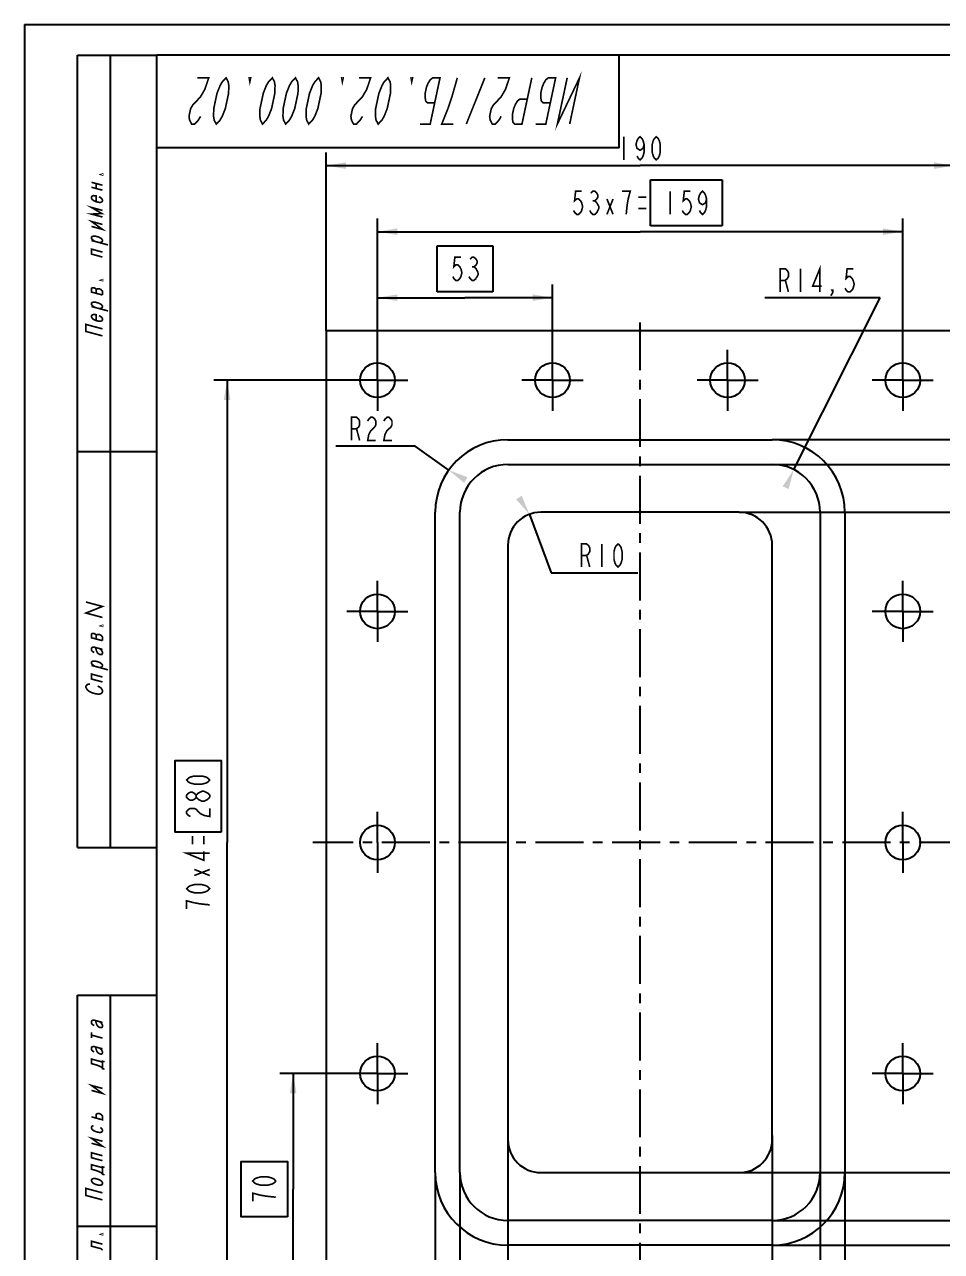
# Model space of a CAD drawing. Header units: millimetres. Extents: x 0 to 210, y 0 to 297.
# Drawn here: x 0 to 138.8, y 111.2 to 297 of the extents above; entities that cross this region are included whole.
import ezdxf

# ---------------------------------------------------------------- set-up
doc = ezdxf.new("R2010")
doc.units = ezdxf.units.MM
doc.header["$LTSCALE"] = 19.36
doc.linetypes.add('CENTER', pattern=[0.6, 0.375, -0.075, 0.075, -0.075])
doc.layers.get('0').update_dxf_attribs({"linetype": 'CONTINUOUS'})
for name, color, linetype in [('ALL_AXIS', 7, 'CONTINUOUS'), ('ALL_DIMENSIONS', 7, 'CONTINUOUS'), ('ALL_ROUND', 7, 'CONTINUOUS')]:
    doc.layers.add(name, color=color, linetype=linetype)
doc.styles.get("Standard").update_dxf_attribs({"font": 'txt', "width": 0.7})
doc.dimstyles.new('DIMSTYLE_2', dxfattribs={"dimtxt": 3.5, "dimasz": 3, "dimexe": 0.18, "dimexo": 0.0625, "dimgap": 0.09, "dimtad": 1, "dimlfac": 2, "dimdsep": 46, "dimtxsty": 'STANDARD', "dimblk": '_FILLED', "dimblk1": '_FILLED', "dimblk2": '_FILLED', "dimcen": 0.09, "dimadec": 0, "dimazin": 0, "dimtp": 0.5, "dimtm": 0.5, "dimtfac": 1, "dimtofl": 0, "dimtmove": 0, "dimatfit": 3, "dimldrblk": '_FILLED', "dimfxl": 1, "dimtolj": 1, "dimarcsym": 0})
doc.dimstyles.new('DIMSTYLE_4', dxfattribs={"dimtxt": 3.5, "dimasz": 3, "dimexe": 0.18, "dimexo": 0.0625, "dimgap": 0.09, "dimtad": 1, "dimlfac": 2, "dimdsep": 46, "dimtxsty": 'STANDARD', "dimblk": '_FILLED', "dimblk1": '_FILLED', "dimblk2": '_FILLED', "dimcen": 0.09, "dimadec": 0, "dimazin": 0, "dimtp": 0.3, "dimtm": 0.3, "dimtfac": 1, "dimtofl": 0, "dimtmove": 0, "dimatfit": 3, "dimldrblk": '_FILLED', "dimfxl": 1, "dimtolj": 1, "dimarcsym": 0})
doc.dimstyles.new('DIMSTYLE_5', dxfattribs={"dimtxt": 3.5, "dimasz": 3, "dimexe": 0.18, "dimexo": 0.0625, "dimgap": 0.09, "dimtad": 1, "dimlfac": 2, "dimdsep": 46, "dimtxsty": 'STANDARD', "dimblk": '_FILLED', "dimblk1": '_FILLED', "dimblk2": '_FILLED', "dimcen": 0.09, "dimadec": 0, "dimazin": 0, "dimtp": 0.2, "dimtm": 0.2, "dimtfac": 1, "dimtofl": 0, "dimtmove": 0, "dimatfit": 3, "dimldrblk": '_FILLED', "dimfxl": 1, "dimtolj": 1, "dimarcsym": 0})

# ---------------------------------------------------------------- blocks, each defined once
blk = doc.blocks.new('_FILLED')
at = {"color": 0, "linetype": 'BYBLOCK'}
blk.add_solid([(0, 0), (-1, 0.167), (-1, -0.167)], dxfattribs=at)
blk = doc.blocks.new('*D1')
at = {"layer": 'ALL_DIMENSIONS', "color": 2, "linetype": 'CONTINUOUS'}
for p, q in [((45.65, 250.63), (45.65, 277.63)), ((140.65, 250.63), (140.65, 277.63)), ((45.65, 275.63), (93.15, 275.63)), ((140.65, 275.63), (93.15, 275.63))]:
    blk.add_line(p, q, dxfattribs=at)
at = {"layer": 'ALL_DIMENSIONS', "color": 2, "linetype": 'CONTINUOUS', "xscale": 3, "yscale": 3, "zscale": 3, "rotation": 180}
blk.add_blockref('_FILLED', (45.65, 275.63), dxfattribs=at)
at = {"layer": 'ALL_DIMENSIONS', "color": 2, "linetype": 'CONTINUOUS', "xscale": 3, "yscale": 3, "zscale": 3}
blk.add_blockref('_FILLED', (140.65, 275.63), dxfattribs=at)
blk = doc.blocks.new('*D4')
at = {"layer": 'ALL_DIMENSIONS', "color": 2, "linetype": 'CONTINUOUS'}
for p, q in [((73.15, 128.42), (73.15, 83.63)), ((113.15, 128.76), (113.15, 83.63)), ((73.15, 85.63), (93.15, 85.63)), ((113.15, 85.63), (93.15, 85.63))]:
    blk.add_line(p, q, dxfattribs=at)
at = {"layer": 'ALL_DIMENSIONS', "color": 2, "linetype": 'CONTINUOUS', "xscale": 3, "yscale": 3, "zscale": 3, "rotation": 180}
blk.add_blockref('_FILLED', (73.15, 85.63), dxfattribs=at)
at = {"layer": 'ALL_DIMENSIONS', "color": 2, "linetype": 'CONTINUOUS', "xscale": 3, "yscale": 3, "zscale": 3}
blk.add_blockref('_FILLED', (113.15, 85.63), dxfattribs=at)
blk = doc.blocks.new('*D5')
at = {"layer": 'ALL_DIMENSIONS', "color": 2, "linetype": 'CONTINUOUS'}
for p, q in [((108.17, 223.13), (147.65, 223.13)), ((145.65, 223.13), (145.65, 173.13)), ((145.65, 123.13), (145.65, 173.13)), ((108.17, 123.13), (147.65, 123.13))]:
    blk.add_line(p, q, dxfattribs=at)
at = {"layer": 'ALL_DIMENSIONS', "color": 2, "linetype": 'CONTINUOUS', "xscale": 3, "yscale": 3, "zscale": 3}
for p, rotation in [((145.65, 223.13), 90), ((145.65, 123.13), 270)]:
    blk.add_blockref('_FILLED', p, dxfattribs=dict(at, rotation=rotation))
blk = doc.blocks.new('*D6')
at = {"layer": 'ALL_DIMENSIONS', "color": 2, "linetype": 'CONTINUOUS'}
for p, q in [((76.41, 222.82), (79.69, 213.97)), ((79.69, 213.97), (81.94, 213.97)), ((81.94, 213.97), (92.79, 213.97))]:
    blk.add_line(p, q, dxfattribs=at)
at = {"layer": 'ALL_DIMENSIONS', "color": 2, "linetype": 'CONTINUOUS', "xscale": 3, "yscale": 3, "zscale": 3, "rotation": 302.029583089}
blk.add_blockref('_FILLED', (76.41, 222.82), dxfattribs=at)
blk = doc.blocks.new('*D8')
at = {"layer": 'ALL_DIMENSIONS', "color": 2, "linetype": 'CONTINUOUS'}
for p, q in [((127.77, 255.63), (112.02, 255.63)), ((116.4, 229.61), (129.48, 255.63)), ((129.48, 255.63), (127.77, 255.63))]:
    blk.add_line(p, q, dxfattribs=at)
at = {"layer": 'ALL_DIMENSIONS', "color": 2, "linetype": 'CONTINUOUS', "xscale": 3, "yscale": 3, "zscale": 3, "rotation": 66.4134216102}
blk.add_blockref('_FILLED', (116.4, 229.61), dxfattribs=at)
blk = doc.blocks.new('*D9')
at = {"layer": 'ALL_DIMENSIONS', "color": 2, "linetype": 'CONTINUOUS'}
for p, q in [((65.9, 123.13), (65.9, 78.63)), ((120.4, 123.13), (120.4, 78.63)), ((65.9, 80.63), (93.15, 80.63)), ((120.4, 80.63), (93.15, 80.63))]:
    blk.add_line(p, q, dxfattribs=at)
at = {"layer": 'ALL_DIMENSIONS', "color": 2, "linetype": 'CONTINUOUS', "xscale": 3, "yscale": 3, "zscale": 3, "rotation": 180}
blk.add_blockref('_FILLED', (65.9, 80.63), dxfattribs=at)
at = {"layer": 'ALL_DIMENSIONS', "color": 2, "linetype": 'CONTINUOUS', "xscale": 3, "yscale": 3, "zscale": 3}
blk.add_blockref('_FILLED', (120.4, 80.63), dxfattribs=at)
blk = doc.blocks.new('*D10')
at = {"layer": 'ALL_DIMENSIONS', "color": 2, "linetype": 'CONTINUOUS'}
for p, q in [((113.15, 230.38), (152.65, 230.38)), ((150.65, 230.38), (150.65, 173.13)), ((150.65, 115.88), (150.65, 173.13)), ((113.15, 115.88), (152.65, 115.88))]:
    blk.add_line(p, q, dxfattribs=at)
at = {"layer": 'ALL_DIMENSIONS', "color": 2, "linetype": 'CONTINUOUS', "xscale": 3, "yscale": 3, "zscale": 3}
for p, rotation in [((150.65, 230.38), 90), ((150.65, 115.88), 270)]:
    blk.add_blockref('_FILLED', p, dxfattribs=dict(at, rotation=rotation))
blk = doc.blocks.new('*D12')
at = {"layer": 'ALL_DIMENSIONS', "color": 2, "linetype": 'CONTINUOUS'}
for p, q in [((57.97, 233.14), (47.12, 233.14)), ((59.11, 233.14), (57.97, 233.14)), ((64.19, 229.52), (59.11, 233.14))]:
    blk.add_line(p, q, dxfattribs=at)
at = {"layer": 'ALL_DIMENSIONS', "color": 2, "linetype": 'CONTINUOUS', "xscale": 3, "yscale": 3, "zscale": 3, "rotation": 149.7600169379}
blk.add_blockref('_FILLED', (64.19, 229.52), dxfattribs=at)
blk = doc.blocks.new('*D13')
at = {"layer": 'ALL_DIMENSIONS', "color": 2, "linetype": 'CONTINUOUS'}
for p, q in [((62.15, 123.13), (62.15, 73.63)), ((124.15, 123.13), (124.15, 73.63)), ((62.15, 75.63), (93.15, 75.63)), ((124.15, 75.63), (93.15, 75.63))]:
    blk.add_line(p, q, dxfattribs=at)
at = {"layer": 'ALL_DIMENSIONS', "color": 2, "linetype": 'CONTINUOUS', "xscale": 3, "yscale": 3, "zscale": 3, "rotation": 180}
blk.add_blockref('_FILLED', (62.15, 75.63), dxfattribs=at)
at = {"layer": 'ALL_DIMENSIONS', "color": 2, "linetype": 'CONTINUOUS', "xscale": 3, "yscale": 3, "zscale": 3}
blk.add_blockref('_FILLED', (124.15, 75.63), dxfattribs=at)
blk = doc.blocks.new('*D14')
at = {"layer": 'ALL_DIMENSIONS', "color": 2, "linetype": 'CONTINUOUS'}
for p, q in [((113.15, 234.13), (157.65, 234.13)), ((155.65, 234.13), (155.65, 173.13)), ((155.65, 112.13), (155.65, 173.13)), ((113.15, 112.13), (157.65, 112.13))]:
    blk.add_line(p, q, dxfattribs=at)
at = {"layer": 'ALL_DIMENSIONS', "color": 2, "linetype": 'CONTINUOUS', "xscale": 3, "yscale": 3, "zscale": 3}
for p, rotation in [((155.65, 234.13), 90), ((155.65, 112.13), 270)]:
    blk.add_blockref('_FILLED', p, dxfattribs=dict(at, rotation=rotation))
blk = doc.blocks.new('*D15')
at = {"layer": 'ALL_DIMENSIONS', "color": 2, "linetype": 'CONTINUOUS'}
for p, q in [((48.77, 243.13), (28.65, 243.13)), ((30.65, 243.13), (30.65, 173.13)), ((30.65, 103.13), (30.65, 173.13)), ((48.77, 103.13), (28.65, 103.13))]:
    blk.add_line(p, q, dxfattribs=at)
at = {"layer": 'ALL_DIMENSIONS', "color": 2, "linetype": 'CONTINUOUS', "xscale": 3, "yscale": 3, "zscale": 3}
for p, rotation in [((30.65, 243.13), 90), ((30.65, 103.13), 270)]:
    blk.add_blockref('_FILLED', p, dxfattribs=dict(at, rotation=rotation))
blk = doc.blocks.new('*D16')
at = {"layer": 'ALL_DIMENSIONS', "color": 2, "linetype": 'CONTINUOUS'}
for p, q in [((48.77, 138.13), (38.65, 138.13)), ((40.65, 138.13), (40.65, 120.63)), ((40.65, 103.13), (40.65, 120.63)), ((48.77, 103.13), (38.65, 103.13))]:
    blk.add_line(p, q, dxfattribs=at)
at = {"layer": 'ALL_DIMENSIONS', "color": 2, "linetype": 'CONTINUOUS', "xscale": 3, "yscale": 3, "zscale": 3}
for p, rotation in [((40.65, 138.13), 90), ((40.65, 103.13), 270)]:
    blk.add_blockref('_FILLED', p, dxfattribs=dict(at, rotation=rotation))
blk = doc.blocks.new('*D17')
at = {"layer": 'ALL_DIMENSIONS', "color": 2, "linetype": 'CONTINUOUS'}
for p, q in [((53.4, 247.75), (53.4, 267.63)), ((132.9, 247.75), (132.9, 267.63)), ((53.4, 265.63), (93.15, 265.63)), ((132.9, 265.63), (93.15, 265.63))]:
    blk.add_line(p, q, dxfattribs=at)
at = {"layer": 'ALL_DIMENSIONS', "color": 2, "linetype": 'CONTINUOUS', "xscale": 3, "yscale": 3, "zscale": 3, "rotation": 180}
blk.add_blockref('_FILLED', (53.4, 265.63), dxfattribs=at)
at = {"layer": 'ALL_DIMENSIONS', "color": 2, "linetype": 'CONTINUOUS', "xscale": 3, "yscale": 3, "zscale": 3}
blk.add_blockref('_FILLED', (132.9, 265.63), dxfattribs=at)
blk = doc.blocks.new('*D18')
at = {"layer": 'ALL_DIMENSIONS', "color": 2, "linetype": 'CONTINUOUS'}
for p, q in [((53.4, 247.75), (53.4, 257.63)), ((79.9, 247.75), (79.9, 257.63)), ((53.4, 255.63), (66.65, 255.63)), ((79.9, 255.63), (66.65, 255.63))]:
    blk.add_line(p, q, dxfattribs=at)
at = {"layer": 'ALL_DIMENSIONS', "color": 2, "linetype": 'CONTINUOUS', "xscale": 3, "yscale": 3, "zscale": 3, "rotation": 180}
blk.add_blockref('_FILLED', (53.4, 255.63), dxfattribs=at)
at = {"layer": 'ALL_DIMENSIONS', "color": 2, "linetype": 'CONTINUOUS', "xscale": 3, "yscale": 3, "zscale": 3}
blk.add_blockref('_FILLED', (79.9, 255.63), dxfattribs=at)

msp = doc.modelspace()

# ---------------------------------------------------------------- linework, layer by layer
at = {"color": 7, "linetype": 'CONTINUOUS'}
for p, q in [((0, 297), (0, 0)), ((0, 297), (210, 297)), ((8, 172.3499), (8, 292.3499)), ((8, 292.3499), (20, 292.3499)), ((13, 172.3499), (13, 292.3499)), ((90, 292.3499), (20, 292.3499)), ((20, 278.3499), (20, 292.3499)), ((20, 172.3499), (20, 292.3499)), ((20, 5), (20, 292.3499)), ((205, 292.3499), (20, 292.3499)), ((90, 278.3499), (90, 292.3499)), ((90, 278.3499), (20, 278.3499)), ((45.64992, 250.62885), (45.64992, 95.62885)), ((140.64992, 250.62885), (45.64992, 250.62885)), ((73.14992, 234.12885), (113.14992, 234.12885)), ((8, 232.3499), (20, 232.3499)), ((73.14992, 230.37885), (113.14992, 230.37885)), ((62.14992, 123.12885), (62.14992, 223.12885)), ((65.89992, 123.12885), (65.89992, 223.12885)), ((120.39992, 223.12885), (120.39992, 123.12885)), ((124.14992, 223.12885), (124.14992, 123.12885)), ((8, 172.3499), (20, 172.3499)), ((8, 5), (8, 150)), ((8, 150), (20, 150)), ((13, 5), (13, 150)), ((20, 5), (20, 150)), ((113.14992, 115.87885), (73.14992, 115.87885)), ((8, 115), (20, 115)), ((113.14992, 112.12885), (73.14992, 112.12885))]:
    msp.add_line(p, q, dxfattribs=at)
at = {"color": 2, "linetype": 'CONTINUOUS', "const_width": 0.25}
for points in [[(82.49648, 281.92809), (83.98437, 288.92808), (80.63711, 281.92809), (82.125, 288.92808)], [(26.63509, 283.09475), (26.29235, 282.51143), (25.73085, 281.92809), (25.29336, 281.92809), (24.97984, 282.51143), (24.88509, 283.09475), (25.13307, 284.26142), (25.47581, 284.84476), (26.03731, 285.42809), (26.59879, 286.01143), (27.28428, 287.1781), (27.875, 288.92808), (26.125, 288.92808)], [(30.5, 288.92808), (30.81351, 288.34476), (30.90826, 287.76142), (30.87904, 286.59475), (30.38307, 284.26142), (29.91634, 283.09475), (29.57359, 282.51143), (29.01211, 281.92809), (28.6986, 282.51143), (28.60384, 283.09475), (28.63307, 284.26142), (29.12904, 286.59475), (29.59576, 287.76142), (29.93851, 288.34476), (30.5, 288.92808)], [(34, 288.92808), (34.21875, 288.92808), (34.09476, 288.34476), (34, 288.92808)], [(37.5, 288.92808), (37.8135, 288.34476), (37.90827, 287.76142), (37.87903, 286.59475), (37.38306, 284.26142), (36.91634, 283.09475), (36.5736, 282.51143), (36.0121, 281.92809), (35.69859, 282.51143), (35.60384, 283.09475), (35.63307, 284.26142), (36.12903, 286.59475), (36.59577, 287.76142), (36.93851, 288.34476), (37.5, 288.92808)], [(41, 288.92808), (41.31351, 288.34476), (41.40827, 287.76142), (41.37904, 286.59475), (40.88307, 284.26142), (40.41634, 283.09475), (40.0736, 282.51143), (39.5121, 281.92809), (39.19859, 282.51143), (39.10383, 283.09475), (39.13307, 284.26142), (39.62903, 286.59475), (40.09577, 287.76142), (40.43851, 288.34476), (41, 288.92808)], [(44.5, 288.92808), (44.81351, 288.34476), (44.90827, 287.76142), (44.87904, 286.59475), (44.38307, 284.26142), (43.91633, 283.09475), (43.57359, 282.51143), (43.0121, 281.92809), (42.6986, 282.51143), (42.60383, 283.09475), (42.63307, 284.26142), (43.12904, 286.59475), (43.59577, 287.76142), (43.93851, 288.34476), (44.5, 288.92808)], [(48, 288.92808), (48.21875, 288.92808), (48.09475, 288.34476), (48, 288.92808)], [(51.13508, 283.09475), (50.79234, 282.51143), (50.23085, 281.92809), (49.79335, 281.92809), (49.47984, 282.51143), (49.38508, 283.09475), (49.63307, 284.26142), (49.97581, 284.84476), (50.5373, 285.42809), (51.0988, 286.01143), (51.78428, 287.1781), (52.375, 288.92808), (50.625, 288.92808)], [(55, 288.92808), (55.3135, 288.34476), (55.40827, 287.76142), (55.37903, 286.59475), (54.88307, 284.26142), (54.41634, 283.09475), (54.0736, 282.51143), (53.5121, 281.92809), (53.19859, 282.51143), (53.10384, 283.09475), (53.13307, 284.26142), (53.62903, 286.59475), (54.09577, 287.76142), (54.43851, 288.34476), (55, 288.92808)], [(58.5, 288.92808), (58.71875, 288.92808), (58.59476, 288.34476), (58.5, 288.92808)], [(62.06905, 285.13644), (60.9753, 285.13644), (60.70918, 285.42809), (60.61442, 286.01143), (60.62904, 286.59475), (60.81502, 287.46977), (61.04838, 288.05309), (61.39113, 288.63643), (61.78125, 288.92808), (62.875, 288.92808), (61.38711, 281.92809), (59.85585, 281.92809)], [(65.5, 288.92808), (64.66129, 286.01143), (64.07057, 284.26142), (63.60384, 283.09475), (63.1371, 281.92809), (64.8871, 281.92809)], [(69.65625, 288.92808), (66.85586, 281.92809)], [(72.13508, 283.09475), (71.79234, 282.51143), (71.23086, 281.92809), (70.79335, 281.92809), (70.47984, 282.51143), (70.38508, 283.09475), (70.63307, 284.26142), (70.97581, 284.84476), (71.5373, 285.42809), (72.0988, 286.01143), (72.78428, 287.1781), (73.375, 288.92808), (71.625, 288.92808)], [(76.08367, 285.71976), (74.98993, 285.71976), (74.5998, 285.42809), (74.25706, 284.84476), (74.0237, 284.26142), (73.83771, 283.38643), (73.82309, 282.80308), (73.91785, 282.21976), (74.18398, 281.92809), (75.27773, 281.92809), (76.76562, 288.92808)], [(79.56905, 285.13644), (78.4753, 285.13644), (78.20918, 285.42809), (78.11442, 286.01143), (78.12903, 286.59475), (78.31502, 287.46977), (78.54838, 288.05309), (78.89112, 288.63643), (79.28125, 288.92808), (80.375, 288.92808), (78.88711, 281.92809), (77.35585, 281.92809)], [(10.12743, 273.10899), (11.79409, 272.66239)], [(11.79409, 274.3499), (11.79409, 274.22491), (11.58576, 274.28072), (11.79409, 274.3499)], [(10.12743, 272.35899), (11.79409, 271.91239)], [(10.8566, 272.16361), (10.8566, 272.91361)], [(11.79409, 267.84989), (10.12743, 268.29649), (11.68993, 268.37781), (10.12743, 269.29648), (11.79409, 268.8499)], [(11.27326, 270.92695), (11.48159, 270.80863), (11.68993, 270.6278), (11.79409, 270.4124), (11.79409, 270.2874), (11.68993, 270.12782), (11.48159, 270.05864), (11.1691, 270.07986), (10.75243, 270.19152), (10.43993, 270.33774), (10.23159, 270.51857), (10.12743, 270.73398), (10.12743, 270.85897), (10.23159, 271.01858), (10.43993, 271.08774), (10.75243, 271.06651), (10.8566, 271.0386), (10.8566, 270.16361)], [(10.12743, 266.42148), (11.79409, 265.97491), (10.12743, 267.17148), (11.79409, 266.72491)], [(10.64826, 264.15692), (10.43993, 264.27526), (10.23159, 264.45607), (10.12743, 264.60897), (10.12743, 264.79649), (10.23159, 264.89358), (10.43993, 264.96276), (10.75243, 264.94151), (11.1691, 264.82988), (11.48159, 264.68363), (11.68993, 264.50282), (11.79409, 264.34989), (11.79409, 264.2249), (11.68993, 264.06531), (11.48159, 263.99613), (11.27326, 263.98945)], [(10.12743, 264.29648), (12.62743, 263.6266)], [(11.79409, 261.78741), (10.12743, 262.23398), (10.12743, 262.98398), (11.79409, 262.53741)], [(11.79409, 258.34991), (11.79409, 258.22489), (11.58576, 258.28073), (11.79409, 258.34991)], [(11.79409, 256.0374), (10.12743, 256.48397), (10.12743, 257.04647), (10.23159, 257.14356), (10.43993, 257.15024), (10.5441, 257.12234), (10.75243, 257.00402), (10.8566, 256.8511), (10.8566, 256.28859)], [(11.79409, 256.0374), (11.79409, 256.5999), (11.68993, 256.7528), (11.58576, 256.84323), (11.37743, 256.96155), (11.27326, 256.98946), (11.06493, 256.98277), (10.96076, 256.94818), (10.8566, 256.8511)], [(10.64826, 254.15693), (10.43993, 254.27525), (10.23159, 254.45606), (10.12743, 254.60899), (10.12743, 254.79648), (10.23159, 254.89357), (10.43993, 254.96275), (10.75243, 254.94152), (11.1691, 254.82987), (11.48159, 254.68362), (11.68993, 254.50281), (11.79409, 254.34991), (11.79409, 254.22491), (11.68993, 254.0653), (11.48159, 253.99612), (11.27326, 253.98946)], [(10.12743, 254.29647), (12.62743, 253.62661)], [(11.27326, 252.92695), (11.48159, 252.80864), (11.68993, 252.6278), (11.79409, 252.4124), (11.79409, 252.28741), (11.68993, 252.12782), (11.48159, 252.05864), (11.1691, 252.07987), (10.75243, 252.19152), (10.43993, 252.33774), (10.23159, 252.51858), (10.12743, 252.73398), (10.12743, 252.85898), (10.23159, 253.01856), (10.43993, 253.08774), (10.75243, 253.06652), (10.8566, 253.03861), (10.8566, 252.16359)], [(11.79409, 249.8499), (9.2941, 250.51978), (9.2941, 251.58227), (11.79409, 250.91241)], [(11.79409, 207.20406), (9.2941, 207.87394), (11.79409, 208.87073), (9.2941, 209.54061)], [(11.79409, 203.68324), (10.12743, 204.12981), (10.12743, 204.69232), (10.23159, 204.78941), (10.43993, 204.79609), (10.5441, 204.76818), (10.75243, 204.64984), (10.8566, 204.49694), (10.8566, 203.93444)], [(11.79409, 203.68324), (11.79409, 204.24572), (11.68993, 204.39865), (11.58576, 204.48905), (11.37743, 204.60737), (11.27326, 204.6353), (11.06493, 204.62862), (10.96076, 204.59403), (10.8566, 204.49694)], [(11.79409, 205.99573), (11.79409, 205.87074), (11.58576, 205.92655), (11.79409, 205.99573)], [(10.5441, 201.89316), (10.33576, 202.0115), (10.23159, 202.1019), (10.12743, 202.25481), (10.12743, 202.56732), (10.23159, 202.66441), (10.33576, 202.699), (10.5441, 202.70568), (11.68993, 202.39865), (11.79409, 202.43324)], [(10.64826, 202.67775), (10.75243, 202.58734), (10.8566, 202.24695), (10.96076, 201.96902), (11.06493, 201.81612), (11.1691, 201.72569), (11.37743, 201.60738), (11.48159, 201.57947), (11.68993, 201.58615), (11.79409, 201.74574), (11.79409, 201.93323), (11.68993, 202.14865), (11.58576, 202.30156), (11.37743, 202.48237)], [(10.64826, 199.80275), (10.43993, 199.92109), (10.23159, 200.1019), (10.12743, 200.25481), (10.12743, 200.44232), (10.23159, 200.53941), (10.43993, 200.60859), (10.75243, 200.58734), (11.1691, 200.47571), (11.48159, 200.32946), (11.68993, 200.14865), (11.79409, 199.99573), (11.79409, 199.87073), (11.68993, 199.71114), (11.48159, 199.64196), (11.27326, 199.63528)], [(10.12743, 199.94232), (12.62743, 199.27243)], [(9.91909, 197.12314), (9.71076, 197.11646), (9.50243, 197.04728), (9.39826, 196.95019), (9.2941, 196.7906), (9.2941, 196.60311), (9.39826, 196.38771), (9.50243, 196.23478), (9.71076, 196.05397), (9.91909, 195.93563), (10.23159, 195.78941), (10.8566, 195.62194), (11.1691, 195.60071), (11.37743, 195.60737), (11.58576, 195.67655), (11.68993, 195.77364), (11.79409, 195.93322), (11.79409, 196.12074), (11.68993, 196.33614), (11.58576, 196.48905), (11.37743, 196.66988), (11.06493, 196.8161)], [(11.79409, 197.43324), (10.12743, 197.87982), (10.12743, 198.62981), (11.79409, 198.18324)], [(10.5441, 145.39744), (10.33576, 145.51576), (10.23159, 145.60617), (10.12743, 145.75908), (10.12743, 146.07158), (10.23159, 146.16867), (10.33576, 146.20326), (10.5441, 146.20994), (11.68993, 145.90292), (11.79409, 145.9375)], [(10.64826, 146.18203), (10.75243, 146.09161), (10.8566, 145.7512), (10.96076, 145.47329), (11.06493, 145.32038), (11.1691, 145.22997), (11.37743, 145.11165), (11.48159, 145.08374), (11.68993, 145.09041), (11.79409, 145.25), (11.79409, 145.4375), (11.68993, 145.65291), (11.58576, 145.80583), (11.37743, 145.98665)], [(10.12743, 143.50908), (10.12743, 144.38408)], [(10.12743, 143.94658), (11.79409, 143.5)], [(10.5441, 141.39744), (10.33576, 141.51576), (10.23159, 141.60617), (10.12743, 141.75908), (10.12743, 142.07158), (10.23159, 142.16867), (10.33576, 142.20326), (10.5441, 142.20993), (11.68993, 141.90291), (11.79409, 141.9375)], [(10.64826, 142.18203), (10.75243, 142.09161), (10.8566, 141.7512), (10.96076, 141.47329), (11.06493, 141.32038), (11.1691, 141.22997), (11.37743, 141.11164), (11.48159, 141.08373), (11.68993, 141.09042), (11.79409, 141.25), (11.79409, 141.4375), (11.68993, 141.65291), (11.58576, 141.80582), (11.37743, 141.98665)], [(11.79409, 139), (11.58576, 139.11832), (11.37743, 139.23665), (10.8566, 139.43871), (10.12743, 139.63409), (10.12743, 140.32159), (11.79409, 139.875)], [(12.1066, 138.79126), (11.79409, 138.875), (11.79409, 140), (12.1066, 139.91626)], [(10.12743, 135.57158), (11.79409, 135.125), (10.12743, 136.32158), (11.79409, 135.875)], [(10.12743, 131.57158), (11.79409, 131.125), (11.79409, 131.6875), (11.68993, 131.84041), (11.58576, 131.93082), (11.37743, 132.04915), (11.27326, 132.07705), (11.06493, 132.07038), (10.96076, 132.03579), (10.8566, 131.93871), (10.8566, 131.3762)], [(10.43993, 130.23785), (10.23159, 130.16867), (10.12743, 130.00909), (10.12743, 129.88408), (10.23159, 129.66867), (10.43993, 129.48784), (10.75243, 129.34161), (11.1691, 129.22997), (11.48159, 129.20874), (11.68993, 129.27791), (11.79409, 129.4375), (11.79409, 129.5625), (11.68993, 129.77791), (11.48159, 129.95874)], [(10.12743, 127.57159), (11.79409, 127.125), (10.12743, 128.32158), (11.79409, 127.875)], [(11.79409, 124.9375), (10.12743, 125.38408), (10.12743, 126.13408), (11.79409, 125.6875)], [(11.79409, 123), (11.58576, 123.11833), (11.37743, 123.23664), (10.8566, 123.4387), (10.12743, 123.63408), (10.12743, 124.32158), (11.79409, 123.875)], [(12.1066, 122.79127), (11.79409, 122.875), (11.79409, 124), (12.1066, 123.91627)], [(11.79409, 119), (9.2941, 119.66987), (9.2941, 120.73237), (11.79409, 120.0625)], [(10.75243, 121.34161), (10.43993, 121.48785), (10.23159, 121.66867), (10.12743, 121.88408), (10.12743, 122.00908), (10.23159, 122.16867), (10.43993, 122.23784), (10.75243, 122.21662), (11.1691, 122.10496), (11.48159, 121.95873), (11.68993, 121.77791), (11.79409, 121.5625), (11.79409, 121.4375), (11.68993, 121.27791), (11.48159, 121.20873), (11.1691, 121.22997), (10.75243, 121.34161)], [(11.79409, 113.85417), (11.79409, 113.72917), (11.58576, 113.78499), (11.79409, 113.85417)], [(11.79409, 111.35417), (11.68993, 111.50708), (11.58576, 111.59749), (11.48159, 111.6254), (10.12743, 111.98825), (10.12743, 112.73825), (11.79409, 112.29166)]]:
    msp.add_lwpolyline(points, dxfattribs=at)
at = {"color": 7, "linetype": 'CONTINUOUS'}
for centre, radius, start, end in [((73.14992, 223.12885), 11, 90, 180), ((113.14992, 223.12885), 11, 0, 90), ((73.14992, 223.12885), 7.25, 90, 180), ((113.14992, 223.12885), 7.25, 0, 90), ((73.14992, 123.12885), 11, 180, 270), ((73.14992, 123.12885), 7.25, 180, 270), ((113.14992, 123.12885), 11, 270, 360), ((113.14992, 123.12885), 7.25, 270, 360)]:
    msp.add_arc(centre, radius, start, end, dxfattribs=at)
at = {"layer": 'ALL_AXIS', "color": 7, "linetype": 'CENTER'}
for p, q in [((93.14992, 93.62885), (93.14992, 252.62885)), ((53.39992, 243.12885), (53.39992, 247.75385)), ((79.89992, 243.12885), (79.89992, 247.75385)), ((106.39992, 243.12885), (106.39992, 247.75385)), ((132.89992, 243.12885), (132.89992, 247.75385)), ((53.39992, 243.12885), (48.77492, 243.12885)), ((53.39992, 243.12885), (53.39992, 238.50385)), ((53.39992, 243.12885), (58.02492, 243.12885)), ((79.89992, 243.12885), (75.27492, 243.12885)), ((79.89992, 243.12885), (79.89992, 238.50385)), ((79.89992, 243.12885), (84.52492, 243.12885)), ((106.39992, 243.12885), (101.77492, 243.12885)), ((106.39992, 243.12885), (106.39992, 238.50385)), ((106.39992, 243.12885), (111.02492, 243.12885)), ((132.89992, 243.12885), (128.27492, 243.12885)), ((132.89992, 243.12885), (132.89992, 238.50385)), ((132.89992, 243.12885), (137.52492, 243.12885)), ((53.39992, 208.12885), (53.39992, 212.75385)), ((132.89992, 208.12885), (132.89992, 212.75385)), ((53.39992, 208.12885), (48.77492, 208.12885)), ((53.39992, 208.12885), (53.39992, 203.50385)), ((53.39992, 208.12885), (58.02492, 208.12885)), ((132.89992, 208.12885), (128.27492, 208.12885)), ((132.89992, 208.12885), (137.52492, 208.12885)), ((132.89992, 208.12885), (132.89992, 203.50385)), ((53.39992, 173.12885), (53.39992, 177.75385)), ((132.89992, 173.12885), (132.89992, 177.75385)), ((142.64992, 173.12885), (43.64992, 173.12885)), ((53.39992, 173.12885), (53.39992, 168.50385)), ((132.89992, 173.12885), (132.89992, 168.50385)), ((53.39992, 138.12885), (53.39992, 142.75385)), ((132.89992, 138.12885), (132.89992, 142.75385)), ((53.39992, 138.12885), (48.77492, 138.12885)), ((53.39992, 138.12885), (53.39992, 133.50385)), ((53.39992, 138.12885), (58.02492, 138.12885)), ((132.89992, 138.12885), (128.27492, 138.12885)), ((132.89992, 138.12885), (137.52492, 138.12885)), ((132.89992, 138.12885), (132.89992, 133.50385))]:
    msp.add_line(p, q, dxfattribs=at)
at = {"layer": 'ALL_AXIS', "color": 7, "linetype": 'CONTINUOUS'}
for centre in [(53.39992, 243.12885), (79.89992, 243.12885), (106.39992, 243.12885), (132.89992, 243.12885), (53.39992, 208.12885), (132.89992, 208.12885), (53.39992, 173.12885), (132.89992, 173.12885), (53.39992, 138.12885), (132.89992, 138.12885)]:
    msp.add_circle(centre, 2.625, dxfattribs=at)
at = {"layer": 'ALL_DIMENSIONS', "color": 2, "linetype": 'CONTINUOUS'}
for p, q in [((94.72492, 266.50385), (94.72492, 273.50385)), ((94.72492, 273.50385), (105.57492, 273.50385)), ((105.57492, 273.50385), (105.57492, 266.50385)), ((105.57492, 266.50385), (94.72492, 266.50385)), ((62.44992, 256.50385), (62.44992, 263.50385)), ((62.44992, 263.50385), (70.84992, 263.50385)), ((70.84992, 263.50385), (70.84992, 256.50385)), ((70.84992, 256.50385), (62.44992, 256.50385))]:
    msp.add_line(p, q, dxfattribs=at)
at = {"layer": 'ALL_DIMENSIONS', "color": 2, "linetype": 'CONTINUOUS', "const_width": 0.25}
for points in [[(90.69992, 280.00386), (90.69992, 276.50384)], [(93.76242, 278.83717), (93.6093, 278.25385), (93.14992, 277.96218), (92.69055, 278.25385), (92.53742, 278.83717), (92.69055, 279.42052), (92.84367, 279.71219), (93.14992, 280.00386), (93.45617, 279.71219), (93.6093, 279.42052), (93.76242, 278.83717), (93.76242, 277.67051), (93.6093, 277.08719), (93.45617, 276.79551), (93.14992, 276.50384), (92.84367, 276.79551), (92.69055, 277.08719)], [(95.59992, 276.50384), (95.29367, 276.79551), (95.14054, 277.08719), (94.98742, 277.67051), (94.98742, 278.83717), (95.14054, 279.42052), (95.29367, 279.71219), (95.59992, 280.00386), (95.90617, 279.71219), (96.0593, 279.42052), (96.21242, 278.83717), (96.21242, 277.67051), (96.0593, 277.08719), (95.90617, 276.79551), (95.59992, 276.50384)], [(84.31242, 271.75386), (83.39367, 271.75386), (83.24055, 270.29552), (83.5468, 270.58717), (83.85305, 270.58717), (84.1593, 270.29552), (84.31242, 270.00385), (84.46555, 269.42051), (84.31242, 268.83719), (84.1593, 268.54551), (83.85305, 268.25384), (83.5468, 268.25384), (83.24055, 268.54551), (83.08742, 268.83719)], [(85.69054, 271.46219), (85.99679, 271.75386), (86.30304, 271.75386), (86.6093, 271.46219), (86.76242, 271.17052), (86.76242, 270.87885), (86.6093, 270.58717), (86.30304, 270.29552), (86.6093, 270.00385)], [(91.35617, 270.58717), (91.66242, 271.75386), (90.43742, 271.75386)], [(97.69992, 271.75386), (97.69992, 268.25384)], [(100.76242, 271.75386), (99.84367, 271.75386), (99.69054, 270.29552), (99.99679, 270.58717), (100.30304, 270.58717), (100.60929, 270.29552), (100.76242, 270.00385), (100.91554, 269.42051), (100.76242, 268.83719), (100.60929, 268.54551), (100.30304, 268.25384), (99.99679, 268.25384), (99.69054, 268.54551), (99.53742, 268.83719)], [(103.21242, 270.58717), (103.05929, 270.00385), (102.59992, 269.71218), (102.14055, 270.00385), (101.98742, 270.58717), (102.14055, 271.17052), (102.29367, 271.46219), (102.59992, 271.75386), (102.90617, 271.46219), (103.05929, 271.17052), (103.21242, 270.58717), (103.21242, 269.42051), (103.05929, 268.83719), (102.90617, 268.54551), (102.59992, 268.25384), (102.29367, 268.54551), (102.14055, 268.83719)], [(85.99679, 270.29552), (86.30304, 270.29552)], [(86.6093, 270.00385), (86.91555, 269.42051), (86.91555, 269.12886)], [(88.14054, 268.25384), (89.05929, 270.58717)], [(88.14054, 270.58717), (89.05929, 268.25384)], [(91.04992, 268.25384), (91.20305, 269.71218), (91.35617, 270.58717)], [(92.88742, 270.87885), (94.11242, 270.87885)], [(86.91555, 269.12886), (86.6093, 268.54551), (86.30304, 268.25384), (85.99679, 268.25384), (85.69054, 268.54551), (85.53742, 268.83719)], [(92.88742, 269.12886), (94.11242, 269.12886)], [(66.03742, 261.75385), (65.11867, 261.75385), (64.96554, 260.29551), (65.27179, 260.58719), (65.57804, 260.58719), (65.88429, 260.29551), (66.03742, 260.00384), (66.19055, 259.42052), (66.03742, 258.83718), (65.88429, 258.54553), (65.57804, 258.25385), (65.27179, 258.25385), (64.96554, 258.54553), (64.81242, 258.83718)], [(67.41555, 261.46218), (67.72179, 261.75385), (68.02804, 261.75385), (68.33429, 261.46218), (68.48742, 261.17051), (68.48742, 260.87886), (68.33429, 260.58719), (68.02804, 260.29551), (68.33429, 260.00384), (68.64054, 259.42052)], [(67.72179, 260.29551), (68.02804, 260.29551)], [(120.34996, 256.50384), (120.34996, 260.00384), (119.27811, 257.37886), (120.65622, 257.37886)], [(68.33429, 258.54553), (68.02804, 258.25385), (67.72179, 258.25385), (67.41555, 258.54553), (67.26242, 258.83718)], [(68.64054, 259.42052), (68.64054, 259.12885), (68.33429, 258.54553)], [(114.3781, 256.50384), (114.3781, 260.00384), (115.14372, 260.00384), (115.44998, 259.71219), (115.6031, 259.42052), (115.6031, 258.83718), (115.44998, 258.54553), (115.14372, 258.25385), (114.3781, 258.25385)], [(115.14372, 258.25385), (115.6031, 256.50384)], [(117.44059, 260.00384), (117.44059, 256.50384)], [(125.40309, 260.00384), (124.48435, 260.00384), (124.33123, 258.54553), (124.63747, 258.83718), (124.94373, 258.83718), (125.24997, 258.54553), (125.40309, 258.25385), (125.55623, 257.67051), (125.40309, 257.08719), (125.24997, 256.79552), (124.94373, 256.50384), (124.63747, 256.50384), (124.33123, 256.79552), (124.17809, 257.08719)], [(122.3406, 256.50384), (122.18748, 256.79552), (122.3406, 256.79552), (122.3406, 256.50384), (122.03434, 255.92052)], [(49.48389, 234.0189), (49.48389, 237.5189), (50.24952, 237.5189), (50.55577, 237.22725), (50.7089, 236.93557), (50.7089, 236.35223), (50.55577, 236.06058), (50.24952, 235.76891), (49.48389, 235.76891)], [(53.00577, 236.06058), (52.39327, 235.47724), (52.08702, 234.89389), (51.93389, 234.0189), (53.1589, 234.0189)], [(51.93389, 236.93557), (52.08702, 237.22725), (52.39327, 237.5189), (52.69952, 237.5189), (53.00577, 237.22725), (53.1589, 236.93557), (53.1589, 236.35223), (53.00577, 236.06058)], [(55.45577, 236.06058), (54.84328, 235.47724), (54.53702, 234.89389), (54.3839, 234.0189), (55.60889, 234.0189)], [(54.3839, 236.93557), (54.53702, 237.22725), (54.84328, 237.5189), (55.14953, 237.5189), (55.45577, 237.22725), (55.60889, 236.93557), (55.60889, 236.35223), (55.45577, 236.06058)], [(50.24952, 235.76891), (50.7089, 234.0189)], [(84.30639, 214.84495), (84.30639, 218.34495), (85.07201, 218.34495), (85.37827, 218.05328), (85.53139, 217.76163), (85.53139, 217.17829), (85.37827, 216.88661), (85.07201, 216.59494), (84.30639, 216.59494)], [(87.36889, 218.34495), (87.36889, 214.84495)], [(89.81888, 214.84495), (89.51263, 215.13663), (89.35951, 215.42828), (89.20638, 216.01162), (89.20638, 217.17829), (89.35951, 217.76163), (89.51263, 218.05328), (89.81888, 218.34495), (90.12513, 218.05328), (90.27826, 217.76163), (90.43139, 217.17829), (90.43139, 216.01162), (90.27826, 215.42828), (90.12513, 215.13663), (89.81888, 214.84495)], [(85.07201, 216.59494), (85.53139, 214.84495)], [(28.02492, 182.57886), (27.73325, 182.2726), (27.44159, 182.11948), (26.85826, 181.96636), (25.69159, 181.96636), (25.10826, 182.11948), (24.81658, 182.2726), (24.52492, 182.57886), (24.81658, 182.8851), (25.10826, 183.03822), (25.69159, 183.19136), (26.85826, 183.19136), (27.44159, 183.03822), (27.73325, 182.8851), (28.02492, 182.57886)], [(25.98325, 179.97573), (25.69159, 179.66948), (25.39992, 179.51635), (25.10826, 179.51635), (24.81658, 179.66948), (24.52492, 179.97573), (24.52492, 180.28199), (24.81658, 180.58822), (25.10826, 180.74134), (25.39992, 180.74134), (25.69159, 180.58822), (25.98325, 180.28199)], [(26.27492, 179.66948), (25.98325, 179.97573), (25.98325, 180.28199), (26.27492, 180.58822), (26.85826, 180.89448)], [(26.85826, 180.89448), (27.14992, 180.89448)], [(27.14992, 180.89448), (27.73325, 180.58822), (28.02492, 180.28199), (28.02492, 179.97573)], [(25.10826, 177.06636), (24.81658, 177.21947), (24.52492, 177.52572), (24.52492, 177.83197), (24.81658, 178.13822), (25.10826, 178.29135), (25.69159, 178.29135), (25.98325, 178.13822), (26.56658, 177.52572)], [(27.73325, 179.66948), (27.14992, 179.36323), (26.85826, 179.36323), (26.27492, 179.66948)], [(26.56658, 177.52572), (27.14992, 177.21947), (28.02492, 177.06636), (28.02492, 178.29135)], [(28.02492, 179.97573), (27.73325, 179.66948)], [(25.39992, 172.86635), (25.39992, 174.09135)], [(27.14992, 172.86635), (27.14992, 174.09135)], [(28.02492, 171.48823), (24.52492, 171.48823), (27.14992, 170.41635), (27.14992, 171.79448)], [(28.02492, 168.11948), (25.69159, 169.03822)], [(25.69159, 168.11948), (28.02492, 169.03822)], [(28.02492, 166.12885), (27.73325, 165.8226), (27.44159, 165.66947), (26.85826, 165.51636), (25.69159, 165.51636), (25.10826, 165.66947), (24.81658, 165.8226), (24.52492, 166.12885), (24.81658, 166.4351), (25.10826, 166.58822), (25.69159, 166.74135), (26.85826, 166.74135), (27.44159, 166.58822), (27.73325, 166.4351), (28.02492, 166.12885)], [(25.69159, 163.9851), (24.52492, 164.29135), (24.52492, 163.06635)], [(28.02492, 163.67885), (26.56658, 163.83198), (25.69159, 163.9851)], [(38.02492, 121.85385), (37.73325, 121.5476), (37.44159, 121.39447), (36.85825, 121.24136), (35.69159, 121.24136), (35.10826, 121.39447), (34.81658, 121.5476), (34.52492, 121.85385), (34.81658, 122.1601), (35.10826, 122.31322), (35.69159, 122.46635), (36.85825, 122.46635), (37.44159, 122.31322), (37.73325, 122.1601), (38.02492, 121.85385)], [(35.69159, 119.7101), (34.52492, 120.01635), (34.52492, 118.79135)], [(38.02492, 119.40385), (36.56658, 119.55698), (35.69159, 119.7101)]]:
    msp.add_lwpolyline(points, dxfattribs=at)
at = {"layer": 'ALL_DIMENSIONS', "color": 2, "linetype": 'CONTINUOUS'}
for points in [[(29.77492, 174.70385), (22.77492, 174.70385), (22.77492, 185.55385), (29.77492, 185.55385), (29.77492, 174.70385)], [(39.77492, 116.42885), (32.77492, 116.42885), (32.77492, 124.82885), (39.77492, 124.82885), (39.77492, 116.42885)]]:
    msp.add_lwpolyline(points, dxfattribs=at)
at = {"layer": 'ALL_ROUND', "color": 7, "linetype": 'CONTINUOUS'}
for p, q in [((108.14992, 223.12885), (78.14992, 223.12885)), ((73.14992, 218.12885), (73.14992, 128.12885)), ((113.14992, 128.12885), (113.14992, 218.12885)), ((78.14992, 123.12885), (108.14992, 123.12885))]:
    msp.add_line(p, q, dxfattribs=at)
for centre, start, end in [((78.14992, 218.12885), 90, 180), ((108.14992, 218.12885), 0, 90), ((78.14992, 128.12885), 180, 270), ((108.14992, 128.12885), 270, 360)]:
    msp.add_arc(centre, 5, start, end, dxfattribs=at)

# ---------------------------------------------------------------- dimensions: what is measured, and where the dimension line sits
at = {"layer": 'ALL_DIMENSIONS', "color": 2, "linetype": 'CONTINUOUS'}
for base, p1, p2, dimstyle, picture, middle in [((140.64992, 275.62885), (45.64992, 250.62885), (140.64992, 250.62885), 'DIMSTYLE_2', '*D1', (89.47492, 276.50385)), ((79.89992, 255.62885), (53.39992, 247.75385), (79.89992, 247.75385), 'DIMSTYLE_4', '*D18', (64.19992, 258.25385)), ((113.14992, 85.62885), (73.14992, 128.41671), (113.14992, 128.76367), 'DIMSTYLE_4', '*D4', (90.69992, 86.50385)), ((124.14992, 75.62885), (62.14992, 123.12885), (124.14992, 123.12885), 'DIMSTYLE_2', '*D13', (89.47492, 76.50385))]:
    dim = msp.add_linear_dim(base=base, p1=p1, p2=p2, dimstyle=dimstyle, dxfattribs=at)
    dim.commit()
    dim.dimension.update_dxf_attribs({"geometry": picture, "text_midpoint": middle, "dimtype": 160})
dim = msp.add_linear_dim(base=(132.89992, 265.62885), p1=(53.39992, 247.75385), p2=(132.89992, 247.75385), text='53х7=<>', dimstyle='DIMSTYLE_2', dxfattribs=at)
dim.commit()
dim.dimension.update_dxf_attribs({"geometry": '*D17', "text_midpoint": (82.47492, 268.25385), "dimtype": 160})
for center, mpoint, picture, middle in [((113.14992, 223.12885), (116.40435, 229.60737), '*D8', (113.7656, 256.50385)), ((73.14992, 223.12885), (64.19439, 229.51622), '*D12', (48.8714, 234.0189)), ((78.14992, 218.12885), (76.40975, 222.81626), '*D6', (83.69389, 214.84495))]:
    dim = msp.add_radius_dim(center=center, mpoint=mpoint, dimstyle='DIMSTYLE_5', dxfattribs=at)
    dim.commit()
    dim.dimension.update_dxf_attribs({"geometry": picture, "text_midpoint": middle, "dimtype": 164})
dim = msp.add_linear_dim(base=(30.64992, 103.12885), p1=(48.77492, 243.12885), p2=(48.77492, 103.12885), angle=270, text='70х4=<>', dimstyle='DIMSTYLE_2', dxfattribs=at)
dim.commit()
dim.dimension.update_dxf_attribs({"geometry": '*D15', "text_midpoint": (28.02492, 162.45385), "dimtype": 160})
for base, p1, p2, angle, dimstyle, picture, middle in [((155.64992, 234.12885), (113.14992, 112.12885), (113.14992, 234.12885), 90, 'DIMSTYLE_2', '*D14', (154.77492, 169.45385)), ((150.64992, 115.87885), (113.14992, 230.37885), (113.14992, 115.87885), 270, 'DIMSTYLE_2', '*D10', (149.77492, 169.45385)), ((145.64992, 123.12885), (108.16864, 223.12885), (108.16864, 123.12885), 270, 'DIMSTYLE_2', '*D5', (144.77492, 169.45385)), ((40.64992, 103.12885), (48.77492, 138.12885), (48.77492, 103.12885), 270, 'DIMSTYLE_4', '*D16', (38.02492, 118.17885)), ((65.89992, 80.62885), (120.39992, 123.12885), (65.89992, 123.12885), 180, 'DIMSTYLE_4', '*D9', (89.47492, 81.50385))]:
    dim = msp.add_linear_dim(base=base, p1=p1, p2=p2, angle=angle, dimstyle=dimstyle, dxfattribs=at)
    dim.commit()
    dim.dimension.update_dxf_attribs({"geometry": picture, "text_midpoint": middle, "dimtype": 160})

doc.saveas('drawing.dxf')
